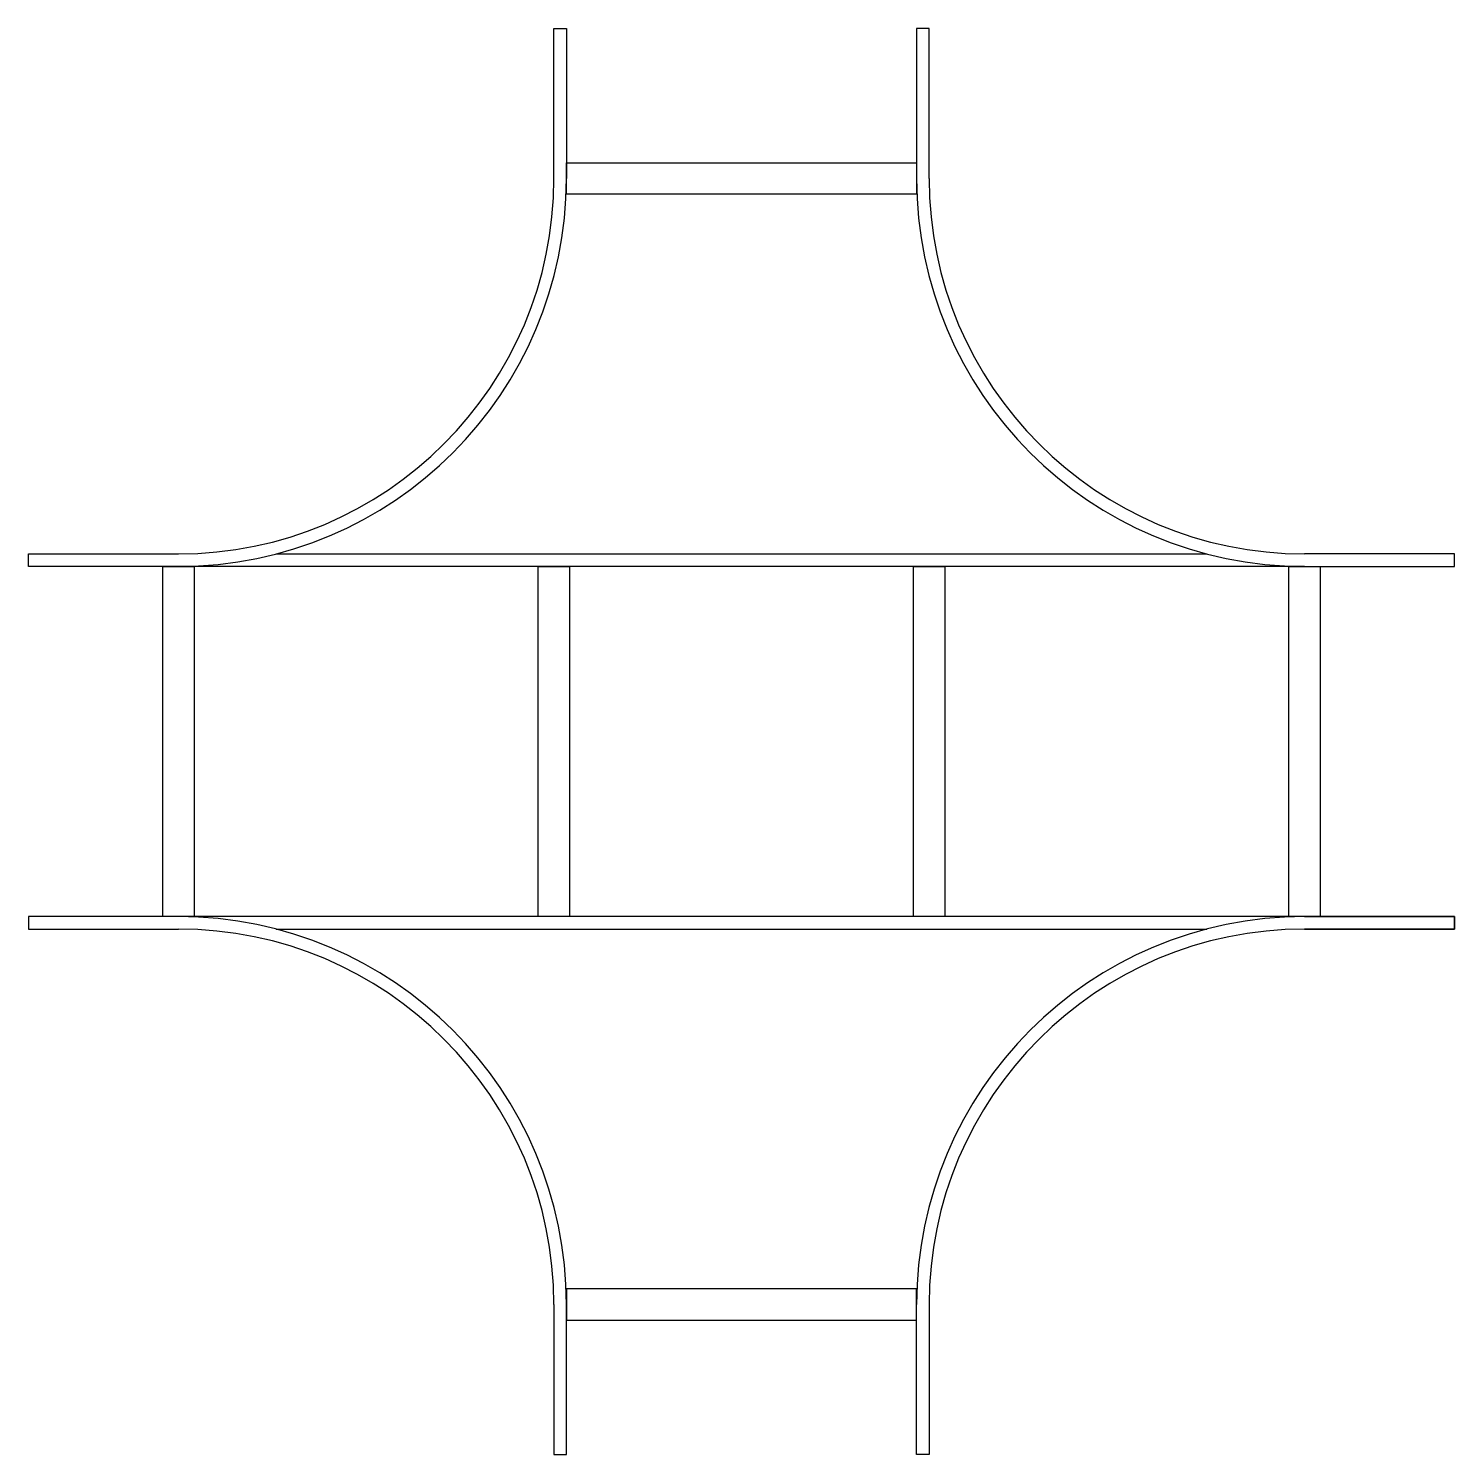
# Model space of a CAD drawing. Header units: millimetres. Extents: x -57 to 57, y -57 to 57.
import ezdxf

# ---------------------------------------------------------------- set-up
doc = ezdxf.new("R2010")
doc.units = ezdxf.units.MM
doc.header["$LTSCALE"] = 10

msp = doc.modelspace()

# ---------------------------------------------------------------- linework, layer by layer
at = {"color": 118, "linetype": 'ByBlock', "true_color": 0x0c642f}
for p, q in [((-15, 57), (-14, 57)), ((-15, 45), (-15, 57)), ((-14, 57), (-14, 45)), ((15, 57), (14, 57)), ((14, 57), (14, 45)), ((15, 45), (15, 57)), ((-14, 43.75), (-14, 46.25)), ((-14, 46.25), (14, 46.25)), ((14, 46.25), (14, 43.75)), ((14, 43.75), (-14, 43.75)), ((-57, 14), (-57, 15)), ((-57, 15), (-45, 15)), ((-37.19, 15), (37.19, 15)), ((57, 15), (45, 15)), ((57, 14), (57, 15)), ((-45, 14), (-57, 14)), ((-46.25, -14), (-46.25, 14)), ((-46.25, 14), (-43.75, 14)), ((45, 14), (-45, 14)), ((-45, 14), (-45, 14)), ((-43.75, 14), (-43.75, -14)), ((-16.25, -14), (-16.25, 14)), ((-16.25, 14), (-13.75, 14)), ((-13.75, 14), (-13.75, -14)), ((13.75, -14), (13.75, 14)), ((13.75, 14), (16.25, 14)), ((16.25, 14), (16.25, -14)), ((43.75, -14), (43.75, 14)), ((43.75, 14), (46.25, 14)), ((45, 14), (57, 14)), ((45, 14), (45, 14)), ((46.25, 14), (46.25, -14)), ((57, -14), (-57, -14)), ((-57, -14), (-57, -15)), ((-45, -14), (-57, -14)), ((-57, -14), (-57, -15)), ((-43.75, -14), (-46.25, -14)), ((-13.75, -14), (-16.25, -14)), ((16.25, -14), (13.75, -14)), ((46.25, -14), (43.75, -14)), ((45, -14), (57, -14)), ((57, -15), (57, -14)), ((57, -14), (57, -15)), ((-57, -15), (-45, -15)), ((-57, -15), (-45, -15)), ((-37.19, -15), (37.19, -15)), ((45, -15), (57, -15)), ((57, -15), (45, -15)), ((14, -43.75), (-14, -43.75)), ((-14, -43.75), (-14, -46.25)), ((14, -46.25), (14, -43.75)), ((-15, -45), (-15, -57)), ((-14, -57), (-14, -45)), ((14, -57), (14, -45)), ((15, -45), (15, -57)), ((-14, -46.25), (14, -46.25)), ((-15, -57), (-14, -57)), ((15, -57), (14, -57))]:
    msp.add_line(p, q, dxfattribs=at)
for centre, radius, start, end in [((-45, 45), 31, 270, 0), ((-45, 45), 30, 270, 0), ((45, 45), 31, 180, 270), ((45, 45), 30, 180, 270), ((-45, -45), 31, 360, 90), ((45, -45), 31, 90, 180), ((-45, -45), 30, 0, 90), ((45, -45), 30, 90, 180)]:
    msp.add_arc(centre, radius, start, end, dxfattribs=at)

doc.saveas('drawing.dxf')
